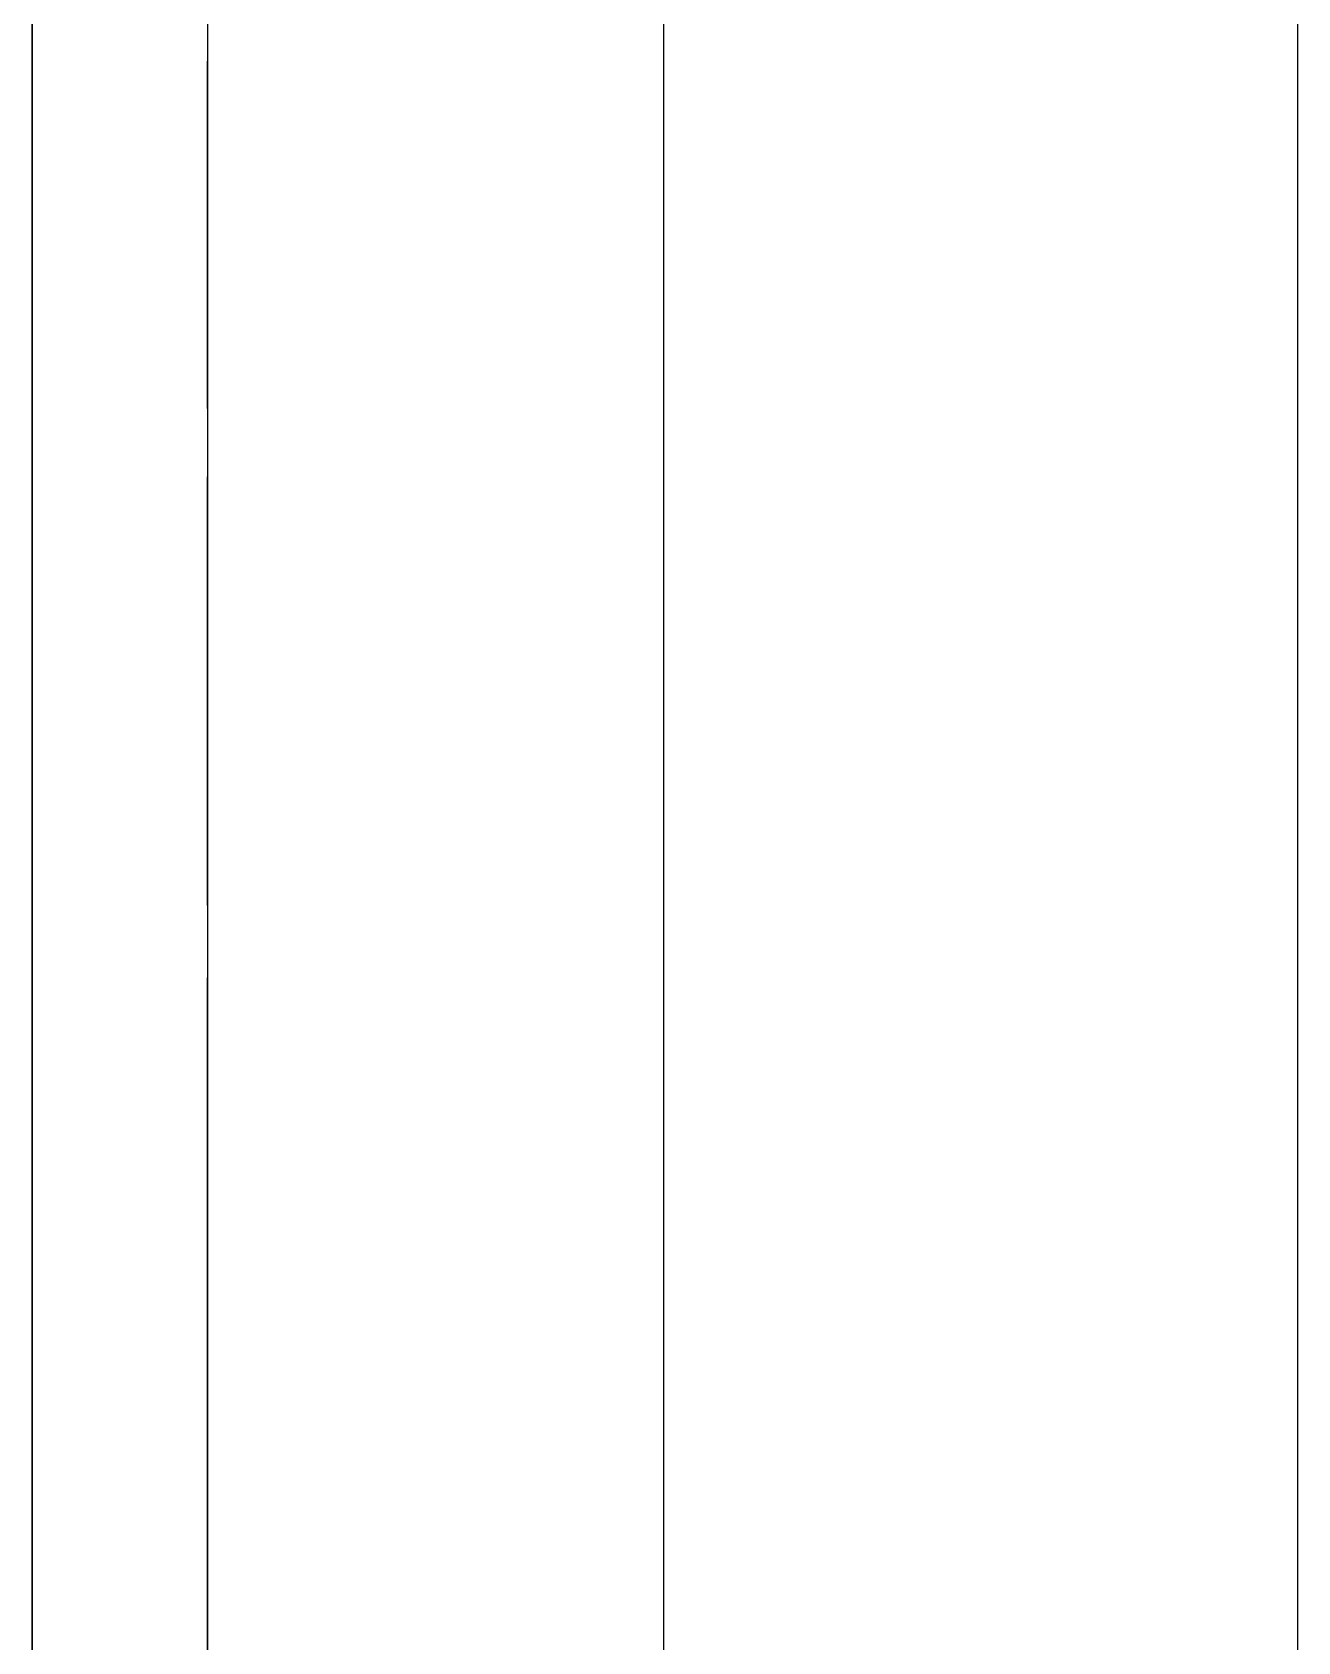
# Model space of a CAD drawing. Extents: x 8 to 102, y 11 to 162.
# Drawn here: x 65.4683 to 65.6848, y 106.2403 to 106.5156 of the extents above; entities that cross this region are included whole.
import ezdxf

# ---------------------------------------------------------------- set-up
doc = ezdxf.new("R2010")
doc.units = 0
doc.header["$MEASUREMENT"] = 0
doc.layers.add('TFR-TRI3', color=7, linetype='CONTINUOUS')

msp = doc.modelspace()

# ---------------------------------------------------------------- linework, layer by layer
at = {"layer": 'TFR-TRI3', "color": 113, "linetype": 'CONTINUOUS'}
msp.add_line((65.68484, 11.26002), (65.68484, 107.01702), dxfattribs=at)
at = {"layer": 'TFR-TRI3', "color": 11, "linetype": 'CONTINUOUS'}
for p, q in [((65.49834, 106.99502), (65.49834, 104.61702)), ((65.57634, 106.99502), (65.57634, 104.61702))]:
    msp.add_line(p, q, dxfattribs=at)
at = {"layer": 'TFR-TRI3', "color": 7, "linetype": 'CONTINUOUS'}
for p, q in [((65.46834, 106.71471), (65.46834, 106.36025)), ((65.46834, 106.65174), (65.46834, 106.36042)), ((65.46834, 106.56351), (65.46834, 106.45864)), ((65.46834, 106.45864), (65.46834, 106.53355)), ((65.46834, 106.52274), (65.46834, 106.50612)), ((65.46834, 106.50612), (65.46834, 106.52274)), ((65.46834, 106.51358), (65.46834, 106.52189)), ((65.46834, 106.52123), (65.46834, 106.50537)), ((65.46834, 106.52123), (65.46834, 106.50537)), ((65.46834, 106.5046), (65.46834, 106.52047)), ((65.46834, 106.50687), (65.46834, 106.51972)), ((65.46834, 106.5046), (65.46834, 106.51972)), ((65.46834, 106.50385), (65.46834, 106.51972)), ((65.46834, 106.51896), (65.46834, 106.5031)), ((65.46834, 106.51697), (65.46834, 106.51052)), ((65.46834, 106.51054), (65.46834, 106.51695)), ((65.46834, 106.51597), (65.46834, 106.50967)), ((65.46834, 106.50969), (65.46834, 106.51595)), ((65.46834, 106.29299), (65.46834, 106.51524)), ((65.46834, 106.51524), (65.46834, 106.51441)), ((65.46834, 106.51441), (65.46834, 106.51358)), ((65.46834, 106.46862), (65.46834, 106.51358)), ((65.46834, 106.51358), (65.46834, 106.33794)), ((65.46834, 106.29049), (65.46834, 106.51358)), ((65.46834, 106.35542), (65.46834, 106.51358)), ((65.46834, 106.36469), (65.46834, 106.51358)), ((65.46834, 106.29132), (65.46834, 106.51358)), ((65.46834, 106.51358), (65.46834, 106.51274)), ((65.46834, 106.51358), (65.46834, 106.46862)), ((65.46834, 106.51358), (65.46834, 106.36469)), ((65.46834, 106.51358), (65.46834, 106.4295)), ((65.46834, 106.4295), (65.46834, 106.51358)), ((65.46834, 106.51358), (65.46834, 106.29049)), ((65.46834, 106.51274), (65.46834, 106.51191)), ((65.46834, 106.51191), (65.46834, 106.50858)), ((65.46834, 106.33627), (65.46834, 106.51191)), ((65.46834, 106.51191), (65.46834, 106.39954)), ((65.46834, 106.50405), (65.46834, 106.51054)), ((65.46834, 106.51052), (65.46834, 106.50407)), ((65.46834, 106.50333), (65.46834, 106.50969)), ((65.46834, 106.50967), (65.46834, 106.50335)), ((65.46834, 106.50858), (65.46834, 106.50525)), ((65.46834, 106.49403), (65.46834, 106.50687)), ((65.46834, 106.48949), (65.46834, 106.50612)), ((65.46834, 106.50612), (65.46834, 106.48949)), ((65.46834, 106.50537), (65.46834, 106.48949)), ((65.46834, 106.50537), (65.46834, 106.48949)), ((65.46834, 106.50525), (65.46834, 106.50441)), ((65.46834, 106.48798), (65.46834, 106.5046)), ((65.46834, 106.48949), (65.46834, 106.5046)), ((65.46834, 106.50441), (65.46834, 106.50358)), ((65.46834, 106.50407), (65.46834, 106.49755)), ((65.46834, 106.49756), (65.46834, 106.50405)), ((65.46834, 106.48798), (65.46834, 106.50385)), ((65.46834, 106.50358), (65.46834, 106.50108)), ((65.46834, 106.50335), (65.46834, 106.49698)), ((65.46834, 106.49699), (65.46834, 106.50333)), ((65.46834, 106.5031), (65.46834, 106.48723)), ((65.46834, 106.50108), (65.46834, 106.49858)), ((65.46834, 106.49858), (65.46834, 106.49693)), ((65.46834, 106.4963), (65.46834, 106.49856)), ((65.46834, 106.49856), (65.46834, 106.49403)), ((65.46834, 106.49102), (65.46834, 106.49756)), ((65.46834, 106.49755), (65.46834, 106.49103)), ((65.46834, 106.49705), (65.46834, 106.48798)), ((65.46834, 106.49251), (65.46834, 106.49705)), ((65.46834, 106.49059), (65.46834, 106.49699)), ((65.46834, 106.49698), (65.46834, 106.4906)), ((65.46834, 106.49693), (65.46834, 106.49526)), ((65.46834, 106.49403), (65.46834, 106.4963)), ((65.46834, 106.49526), (65.46834, 106.49277)), ((65.46834, 106.48798), (65.46834, 106.49403)), ((65.46834, 106.48042), (65.46834, 106.49403)), ((65.46834, 106.49403), (65.46834, 106.48949)), ((65.46834, 106.49277), (65.46834, 106.49027)), ((65.46834, 106.48798), (65.46834, 106.49251)), ((65.46834, 106.49103), (65.46834, 106.48448)), ((65.46834, 106.48449), (65.46834, 106.49102)), ((65.46834, 106.4906), (65.46834, 106.48419)), ((65.46834, 106.48419), (65.46834, 106.49059)), ((65.46834, 106.49027), (65.46834, 106.48527)), ((65.46834, 106.48949), (65.46834, 106.47286)), ((65.46834, 106.48949), (65.46834, 106.48723)), ((65.46834, 106.47286), (65.46834, 106.48949)), ((65.46834, 106.48949), (65.46834, 106.47286)), ((65.46834, 106.48949), (65.46834, 106.47286)), ((65.46834, 106.47286), (65.46834, 106.48949)), ((65.46834, 106.48193), (65.46834, 106.48798)), ((65.46834, 106.47891), (65.46834, 106.48798)), ((65.46834, 106.47211), (65.46834, 106.48798)), ((65.46834, 106.48798), (65.46834, 106.47891)), ((65.46834, 106.47135), (65.46834, 106.48798)), ((65.46834, 106.48723), (65.46834, 106.47135)), ((65.46834, 106.48723), (65.46834, 106.48496)), ((65.46834, 106.48527), (65.46834, 106.48027)), ((65.46834, 106.48496), (65.46834, 106.47891)), ((65.46834, 106.47792), (65.46834, 106.48449)), ((65.46834, 106.48448), (65.46834, 106.47792)), ((65.46834, 106.47778), (65.46834, 106.48419)), ((65.46834, 106.48419), (65.46834, 106.47778)), ((65.46834, 106.47589), (65.46834, 106.48193)), ((65.46834, 106.46682), (65.46834, 106.48042)), ((65.46834, 106.48027), (65.46834, 106.47695)), ((65.46834, 106.47891), (65.46834, 106.47286)), ((65.46834, 106.47891), (65.46834, 106.47286)), ((65.46834, 106.46984), (65.46834, 106.47891)), ((65.46834, 106.47792), (65.46834, 106.47135)), ((65.46834, 106.47135), (65.46834, 106.47792)), ((65.46834, 106.47778), (65.46834, 106.47135)), ((65.46834, 106.47135), (65.46834, 106.47778)), ((65.46834, 106.47695), (65.46834, 106.47362)), ((65.46834, 106.46984), (65.46834, 106.47589)), ((65.46834, 106.47362), (65.46834, 106.47112)), ((65.46834, 106.47286), (65.46834, 106.45623)), ((65.46834, 106.47286), (65.46834, 106.45623)), ((65.46834, 106.45623), (65.46834, 106.47286)), ((65.46834, 106.47286), (65.46834, 106.46682)), ((65.46834, 106.47286), (65.46834, 106.45623)), ((65.46834, 106.45623), (65.46834, 106.47286)), ((65.46834, 106.47286), (65.46834, 106.46682)), ((65.46834, 106.45623), (65.46834, 106.47211)), ((65.46834, 106.45473), (65.46834, 106.47135)), ((65.46834, 106.46479), (65.46834, 106.47135)), ((65.46834, 106.47135), (65.46834, 106.46478)), ((65.46834, 106.47135), (65.46834, 106.46492)), ((65.46834, 106.46493), (65.46834, 106.47135)), ((65.46834, 106.47135), (65.46834, 106.45473)), ((65.46834, 106.47112), (65.46834, 106.46862)), ((65.46834, 106.46379), (65.46834, 106.46984)), ((65.46834, 106.46304), (65.46834, 106.46984)), ((65.46834, 106.46862), (65.46834, 106.46529)), ((65.46834, 106.42367), (65.46834, 106.46862)), ((65.46834, 106.46862), (65.46834, 106.42367)), ((65.46834, 106.46682), (65.46834, 106.46077)), ((65.46834, 106.46077), (65.46834, 106.46682)), ((65.46834, 106.46682), (65.46834, 106.46152)), ((65.46834, 106.46529), (65.46834, 106.46196)), ((65.46834, 106.4585), (65.46834, 106.46493)), ((65.46834, 106.46492), (65.46834, 106.45851)), ((65.46834, 106.45822), (65.46834, 106.46479)), ((65.46834, 106.46478), (65.46834, 106.45823)), ((65.46834, 106.45775), (65.46834, 106.46379)), ((65.46834, 106.45623), (65.46834, 106.46304)), ((65.46834, 106.46196), (65.46834, 106.45864)), ((65.46834, 106.46152), (65.46834, 106.45623)), ((65.46834, 106.45473), (65.46834, 106.46077)), ((65.46834, 106.46077), (65.46834, 106.45397)), ((65.46834, 106.45864), (65.46834, 106.35375)), ((65.46834, 106.45864), (65.46834, 106.45531)), ((65.46834, 106.38372), (65.46834, 106.45864)), ((65.46834, 106.45851), (65.46834, 106.4521)), ((65.46834, 106.45211), (65.46834, 106.4585)), ((65.46834, 106.45823), (65.46834, 106.45166)), ((65.46834, 106.45167), (65.46834, 106.45822)), ((65.46834, 106.45246), (65.46834, 106.45775)), ((65.46834, 106.43961), (65.46834, 106.45623)), ((65.46834, 106.45321), (65.46834, 106.45623)), ((65.46834, 106.43886), (65.46834, 106.45623)), ((65.46834, 106.45623), (65.46834, 106.43886)), ((65.46834, 106.45623), (65.46834, 106.43886)), ((65.46834, 106.45623), (65.46834, 106.45397)), ((65.46834, 106.45623), (65.46834, 106.43809)), ((65.46834, 106.43809), (65.46834, 106.45623)), ((65.46834, 106.45531), (65.46834, 106.29299)), ((65.46834, 106.45473), (65.46834, 106.43809)), ((65.46834, 106.43809), (65.46834, 106.45473)), ((65.46834, 106.44793), (65.46834, 106.45473)), ((65.46834, 106.45397), (65.46834, 106.44716)), ((65.46834, 106.45397), (65.46834, 106.4517)), ((65.46834, 106.45019), (65.46834, 106.45321)), ((65.46834, 106.44716), (65.46834, 106.45246)), ((65.46834, 106.44571), (65.46834, 106.45211)), ((65.46834, 106.4521), (65.46834, 106.44572)), ((65.46834, 106.4517), (65.46834, 106.45019)), ((65.46834, 106.44514), (65.46834, 106.45167)), ((65.46834, 106.45166), (65.46834, 106.44515)), ((65.46834, 106.44943), (65.46834, 106.45019)), ((65.46834, 106.45019), (65.46834, 106.44868)), ((65.46834, 106.44868), (65.46834, 106.44943)), ((65.46834, 106.44112), (65.46834, 106.44793)), ((65.46834, 106.44716), (65.46834, 106.44414)), ((65.46834, 106.4449), (65.46834, 106.44716)), ((65.46834, 106.44572), (65.46834, 106.43935)), ((65.46834, 106.43936), (65.46834, 106.44571)), ((65.46834, 106.44515), (65.46834, 106.43864)), ((65.46834, 106.43865), (65.46834, 106.44514)), ((65.46834, 106.44263), (65.46834, 106.4449)), ((65.46834, 106.44414), (65.46834, 106.44112)), ((65.46834, 106.44112), (65.46834, 106.44263)), ((65.46834, 106.43432), (65.46834, 106.44112)), ((65.46834, 106.43961), (65.46834, 106.44112)), ((65.46834, 106.44112), (65.46834, 106.44036)), ((65.46834, 106.44036), (65.46834, 106.43961)), ((65.46834, 106.42298), (65.46834, 106.43961)), ((65.46834, 106.43302), (65.46834, 106.43936)), ((65.46834, 106.43935), (65.46834, 106.43304)), ((65.46834, 106.43886), (65.46834, 106.42147)), ((65.46834, 106.42147), (65.46834, 106.43886)), ((65.46834, 106.43886), (65.46834, 106.42147)), ((65.46834, 106.43216), (65.46834, 106.43865)), ((65.46834, 106.43864), (65.46834, 106.43218)), ((65.46834, 106.43809), (65.46834, 106.41995)), ((65.46834, 106.41995), (65.46834, 106.43809)), ((65.46834, 106.41995), (65.46834, 106.43809)), ((65.46834, 106.43809), (65.46834, 106.42072)), ((65.46834, 106.42752), (65.46834, 106.43432)), ((65.46834, 106.43304), (65.46834, 106.42673)), ((65.46834, 106.42675), (65.46834, 106.43302)), ((65.46834, 106.43218), (65.46834, 106.42573)), ((65.46834, 106.42575), (65.46834, 106.43216)), ((65.46834, 106.4295), (65.46834, 106.34543)), ((65.46834, 106.34543), (65.46834, 106.4295)), ((65.46834, 106.42147), (65.46834, 106.42752)), ((65.46834, 106.42048), (65.46834, 106.42675)), ((65.46834, 106.42673), (65.46834, 106.42051)), ((65.46834, 106.41934), (65.46834, 106.42575)), ((65.46834, 106.42573), (65.46834, 106.41937)), ((65.46834, 106.42367), (65.46834, 106.24638)), ((65.46834, 106.24638), (65.46834, 106.42367)), ((65.46834, 106.41392), (65.46834, 106.42298)), ((65.46834, 106.42118), (65.46834, 106.42201)), ((65.46834, 106.42201), (65.46834, 106.30048)), ((65.46834, 106.41542), (65.46834, 106.42147)), ((65.46834, 106.42147), (65.46834, 106.40333)), ((65.46834, 106.42147), (65.46834, 106.41315)), ((65.46834, 106.40409), (65.46834, 106.42147)), ((65.46834, 106.42035), (65.46834, 106.42118)), ((65.46834, 106.42072), (65.46834, 106.40333)), ((65.46834, 106.42051), (65.46834, 106.41429)), ((65.46834, 106.41432), (65.46834, 106.42048)), ((65.46834, 106.41868), (65.46834, 106.42035)), ((65.46834, 106.41165), (65.46834, 106.41995)), ((65.46834, 106.40182), (65.46834, 106.41995)), ((65.46834, 106.41995), (65.46834, 106.41013)), ((65.46834, 106.41937), (65.46834, 106.41301)), ((65.46834, 106.41304), (65.46834, 106.41934)), ((65.46834, 106.41702), (65.46834, 106.41868)), ((65.46834, 106.41535), (65.46834, 106.41702)), ((65.46834, 106.40938), (65.46834, 106.41542)), ((65.46834, 106.41369), (65.46834, 106.41535)), ((65.46834, 106.40815), (65.46834, 106.41432)), ((65.46834, 106.41429), (65.46834, 106.40819)), ((65.46834, 106.40485), (65.46834, 106.41392)), ((65.46834, 106.41119), (65.46834, 106.41369)), ((65.46834, 106.41315), (65.46834, 106.40485)), ((65.46834, 106.40674), (65.46834, 106.41304)), ((65.46834, 106.41301), (65.46834, 106.40676)), ((65.46834, 106.40333), (65.46834, 106.41165)), ((65.46834, 106.40869), (65.46834, 106.41119)), ((65.46834, 106.41013), (65.46834, 106.40031)), ((65.46834, 106.40938), (65.46834, 106.4056)), ((65.46834, 106.40485), (65.46834, 106.40938)), ((65.46834, 106.40333), (65.46834, 106.40938)), ((65.46834, 106.40031), (65.46834, 106.40938)), ((65.46834, 106.40938), (65.46834, 106.39804)), ((65.46834, 106.40619), (65.46834, 106.40869)), ((65.46834, 106.40819), (65.46834, 106.40207)), ((65.46834, 106.40211), (65.46834, 106.40815)), ((65.46834, 106.40676), (65.46834, 106.40053)), ((65.46834, 106.40056), (65.46834, 106.40674)), ((65.46834, 106.40369), (65.46834, 106.40619)), ((65.46834, 106.4056), (65.46834, 106.40182)), ((65.46834, 106.40485), (65.46834, 106.39729)), ((65.46834, 106.39653), (65.46834, 106.40485)), ((65.46834, 106.40031), (65.46834, 106.40485)), ((65.46834, 106.38671), (65.46834, 106.40409)), ((65.46834, 106.4012), (65.46834, 106.40369)), ((65.46834, 106.40333), (65.46834, 106.38595)), ((65.46834, 106.39351), (65.46834, 106.40333)), ((65.46834, 106.40333), (65.46834, 106.38519)), ((65.46834, 106.39729), (65.46834, 106.40333)), ((65.46834, 106.39607), (65.46834, 106.40211)), ((65.46834, 106.40207), (65.46834, 106.39611)), ((65.46834, 106.40182), (65.46834, 106.39199)), ((65.46834, 106.38444), (65.46834, 106.40182)), ((65.46834, 106.39871), (65.46834, 106.4012)), ((65.46834, 106.39439), (65.46834, 106.40056)), ((65.46834, 106.40053), (65.46834, 106.39442)), ((65.46834, 106.39124), (65.46834, 106.40031)), ((65.46834, 106.40031), (65.46834, 106.39124)), ((65.46834, 106.38897), (65.46834, 106.40031)), ((65.46834, 106.39954), (65.46834, 106.28716)), ((65.46834, 106.39538), (65.46834, 106.39871)), ((65.46834, 106.39804), (65.46834, 106.38671)), ((65.46834, 106.39729), (65.46834, 106.38973)), ((65.46834, 106.39124), (65.46834, 106.39729)), ((65.46834, 106.38822), (65.46834, 106.39653)), ((65.46834, 106.39611), (65.46834, 106.39014)), ((65.46834, 106.39019), (65.46834, 106.39607)), ((65.46834, 106.39204), (65.46834, 106.39538)), ((65.46834, 106.39442), (65.46834, 106.38833)), ((65.46834, 106.38837), (65.46834, 106.39439)), ((65.46834, 106.38369), (65.46834, 106.39351)), ((65.46834, 106.30048), (65.46834, 106.39204)), ((65.46834, 106.39199), (65.46834, 106.38217)), ((65.46834, 106.38066), (65.46834, 106.39124)), ((65.46834, 106.39124), (65.46834, 106.38217)), ((65.46834, 106.38671), (65.46834, 106.39124)), ((65.46834, 106.3843), (65.46834, 106.39019)), ((65.46834, 106.39014), (65.46834, 106.38434)), ((65.46834, 106.38973), (65.46834, 106.37083)), ((65.46834, 106.37764), (65.46834, 106.38897)), ((65.46834, 106.38235), (65.46834, 106.38837)), ((65.46834, 106.38833), (65.46834, 106.3824)), ((65.46834, 106.37008), (65.46834, 106.38822)), ((65.46834, 106.38671), (65.46834, 106.37839)), ((65.46834, 106.38217), (65.46834, 106.38671)), ((65.46834, 106.36781), (65.46834, 106.38671)), ((65.46834, 106.38595), (65.46834, 106.36857)), ((65.46834, 106.38519), (65.46834, 106.36478)), ((65.46834, 106.36705), (65.46834, 106.38444)), ((65.46834, 106.38434), (65.46834, 106.37854)), ((65.46834, 106.37858), (65.46834, 106.3843)), ((65.46834, 106.38123), (65.46834, 106.38372)), ((65.46834, 106.36478), (65.46834, 106.38369)), ((65.46834, 106.3824), (65.46834, 106.37646)), ((65.46834, 106.3765), (65.46834, 106.38235)), ((65.46834, 106.38217), (65.46834, 106.3731)), ((65.46834, 106.37839), (65.46834, 106.38217)), ((65.46834, 106.38217), (65.46834, 106.37764)), ((65.46834, 106.37873), (65.46834, 106.38123)), ((65.46834, 106.37008), (65.46834, 106.38066)), ((65.46834, 106.37623), (65.46834, 106.37873)), ((65.46834, 106.37287), (65.46834, 106.37858)), ((65.46834, 106.37854), (65.46834, 106.37292)), ((65.46834, 106.37462), (65.46834, 106.37839)), ((65.46834, 106.37839), (65.46834, 106.37008)), ((65.46834, 106.37764), (65.46834, 106.3731)), ((65.46834, 106.36932), (65.46834, 106.37764)), ((65.46834, 106.37067), (65.46834, 106.3765)), ((65.46834, 106.37646), (65.46834, 106.37072)), ((65.46834, 106.37373), (65.46834, 106.37623)), ((65.46834, 106.3663), (65.46834, 106.37462)), ((65.46834, 106.36873), (65.46834, 106.37373)), ((65.46834, 106.3731), (65.46834, 106.36932)), ((65.46834, 106.3731), (65.46834, 106.36403)), ((65.46834, 106.37292), (65.46834, 106.36731)), ((65.46834, 106.36736), (65.46834, 106.37287)), ((65.46834, 106.37083), (65.46834, 106.35194)), ((65.46834, 106.37072), (65.46834, 106.36497)), ((65.46834, 106.36503), (65.46834, 106.37067)), ((65.46834, 106.37008), (65.46834, 106.36403)), ((65.46834, 106.3595), (65.46834, 106.37008)), ((65.46834, 106.35194), (65.46834, 106.37008)), ((65.46834, 106.36101), (65.46834, 106.36932)), ((65.46834, 106.36932), (65.46834, 106.36555)), ((65.46834, 106.36374), (65.46834, 106.36873)), ((65.46834, 106.36857), (65.46834, 106.35345)), ((65.46834, 106.34892), (65.46834, 106.36781)), ((65.46834, 106.36185), (65.46834, 106.36736)), ((65.46834, 106.36731), (65.46834, 106.3619)), ((65.46834, 106.34967), (65.46834, 106.36705)), ((65.46834, 106.35798), (65.46834, 106.3663)), ((65.46834, 106.36555), (65.46834, 106.35723)), ((65.46834, 106.3594), (65.46834, 106.36503)), ((65.46834, 106.36497), (65.46834, 106.35945)), ((65.46834, 106.34589), (65.46834, 106.36478)), ((65.46834, 106.36478), (65.46834, 106.34439)), ((65.46834, 106.2158), (65.46834, 106.36469)), ((65.46834, 106.36469), (65.46834, 106.2158)), ((65.46834, 106.36403), (65.46834, 106.35798)), ((65.46834, 106.36403), (65.46834, 106.35421)), ((65.46834, 106.36208), (65.46834, 106.36374)), ((65.46834, 106.36208), (65.46834, 106.30132)), ((65.46834, 106.30132), (65.46834, 106.36208)), ((65.46834, 106.36042), (65.46834, 106.36208)), ((65.46834, 106.3619), (65.46834, 106.3565)), ((65.46834, 106.35655), (65.46834, 106.36185)), ((65.46834, 106.35496), (65.46834, 106.36101)), ((65.46834, 106.35875), (65.46834, 106.36042)), ((65.46834, 106.36042), (65.46834, 106.06908)), ((65.46834, 106.36025), (65.46834, 106.0058)), ((65.46834, 106.34892), (65.46834, 106.3595)), ((65.46834, 106.35945), (65.46834, 106.35392)), ((65.46834, 106.35398), (65.46834, 106.3594)), ((65.46834, 106.35709), (65.46834, 106.35875)), ((65.46834, 106.35571), (65.46834, 106.35798)), ((65.46834, 106.35798), (65.46834, 106.35496)), ((65.46834, 106.35723), (65.46834, 106.34892)), ((65.46834, 106.35625), (65.46834, 106.35709)), ((65.46834, 106.35126), (65.46834, 106.35655)), ((65.46834, 106.3565), (65.46834, 106.35132)), ((65.46834, 106.35542), (65.46834, 106.35625)), ((65.46834, 106.35345), (65.46834, 106.35571)), ((65.46834, 106.19726), (65.46834, 106.35542)), ((65.46834, 106.35459), (65.46834, 106.35542)), ((65.46834, 106.35496), (65.46834, 106.35194)), ((65.46834, 106.34892), (65.46834, 106.35496)), ((65.46834, 106.35375), (65.46834, 106.35459)), ((65.46834, 106.35421), (65.46834, 106.34439)), ((65.46834, 106.34857), (65.46834, 106.35398)), ((65.46834, 106.35392), (65.46834, 106.34863)), ((65.46834, 106.35345), (65.46834, 106.33834)), ((65.46834, 106.35118), (65.46834, 106.35345)), ((65.46834, 106.34212), (65.46834, 106.35194)), ((65.46834, 106.35194), (65.46834, 106.33305)), ((65.46834, 106.35194), (65.46834, 106.35043)), ((65.46834, 106.35132), (65.46834, 106.34615)), ((65.46834, 106.34621), (65.46834, 106.35126)), ((65.46834, 106.34892), (65.46834, 106.35118)), ((65.46834, 106.35043), (65.46834, 106.34892)), ((65.46834, 106.33229), (65.46834, 106.34967)), ((65.46834, 106.33078), (65.46834, 106.34892)), ((65.46834, 106.34589), (65.46834, 106.34892)), ((65.46834, 106.34892), (65.46834, 106.34665)), ((65.46834, 106.33909), (65.46834, 106.34892)), ((65.46834, 106.34863), (65.46834, 106.34335)), ((65.46834, 106.3434), (65.46834, 106.34857)), ((65.46834, 106.34665), (65.46834, 106.34439)), ((65.46834, 106.34116), (65.46834, 106.34621)), ((65.46834, 106.34615), (65.46834, 106.34122)), ((65.46834, 106.32625), (65.46834, 106.34589)), ((65.46834, 106.34287), (65.46834, 106.34589)), ((65.46834, 106.34439), (65.46834, 106.34212)), ((65.46834, 106.34439), (65.46834, 106.33455)), ((65.46834, 106.34439), (65.46834, 106.32549)), ((65.46834, 106.33824), (65.46834, 106.3434)), ((65.46834, 106.34335), (65.46834, 106.33831)), ((65.46834, 106.34136), (65.46834, 106.34287)), ((65.46834, 106.33229), (65.46834, 106.34212)), ((65.46834, 106.34212), (65.46834, 106.33985)), ((65.46834, 106.33985), (65.46834, 106.34136)), ((65.46834, 106.34122), (65.46834, 106.3363)), ((65.46834, 106.33636), (65.46834, 106.34116)), ((65.46834, 106.32927), (65.46834, 106.33909)), ((65.46834, 106.33834), (65.46834, 106.32171)), ((65.46834, 106.33831), (65.46834, 106.33327)), ((65.46834, 106.33334), (65.46834, 106.33824)), ((65.46834, 106.33794), (65.46834, 106.16231)), ((65.46834, 106.33158), (65.46834, 106.33636)), ((65.46834, 106.3363), (65.46834, 106.33165)), ((65.46834, 106.16064), (65.46834, 106.33627)), ((65.46834, 106.33455), (65.46834, 106.32473)), ((65.46834, 106.32845), (65.46834, 106.33334)), ((65.46834, 106.33327), (65.46834, 106.32853)), ((65.46834, 106.33305), (65.46834, 106.31415)), ((65.46834, 106.31566), (65.46834, 106.33229)), ((65.46834, 106.32322), (65.46834, 106.33229)), ((65.46834, 106.33165), (65.46834, 106.327)), ((65.46834, 106.32707), (65.46834, 106.33158)), ((65.46834, 106.31264), (65.46834, 106.33078)), ((65.46834, 106.32473), (65.46834, 106.32927)), ((65.46834, 106.32853), (65.46834, 106.32377)), ((65.46834, 106.32384), (65.46834, 106.32845)), ((65.46834, 106.32257), (65.46834, 106.32707)), ((65.46834, 106.327), (65.46834, 106.32264)), ((65.46834, 106.30659), (65.46834, 106.32625)), ((65.46834, 106.32549), (65.46834, 106.30659)), ((65.46834, 106.32473), (65.46834, 106.31566)), ((65.46834, 106.3202), (65.46834, 106.32473)), ((65.46834, 106.31923), (65.46834, 106.32384)), ((65.46834, 106.32377), (65.46834, 106.31931)), ((65.46834, 106.31415), (65.46834, 106.32322)), ((65.46834, 106.32264), (65.46834, 106.31827)), ((65.46834, 106.31836), (65.46834, 106.32257)), ((65.46834, 106.32171), (65.46834, 106.30508)), ((65.46834, 106.31566), (65.46834, 106.3202)), ((65.46834, 106.31931), (65.46834, 106.31485)), ((65.46834, 106.31493), (65.46834, 106.31923)), ((65.46834, 106.31414), (65.46834, 106.31836)), ((65.46834, 106.31827), (65.46834, 106.31423)), ((65.46834, 106.31566), (65.46834, 106.30659)), ((65.46834, 106.31113), (65.46834, 106.31566)), ((65.46834, 106.29904), (65.46834, 106.31566)), ((65.46834, 106.31063), (65.46834, 106.31493)), ((65.46834, 106.31485), (65.46834, 106.31071)), ((65.46834, 106.31423), (65.46834, 106.31018)), ((65.46834, 106.31415), (65.46834, 106.2945)), ((65.46834, 106.2945), (65.46834, 106.31415)), ((65.46834, 106.31025), (65.46834, 106.31414)), ((65.46834, 106.29299), (65.46834, 106.31264)), ((65.46834, 106.30281), (65.46834, 106.31113)), ((65.46834, 106.31071), (65.46834, 106.30656)), ((65.46834, 106.30665), (65.46834, 106.31063)), ((65.46834, 106.30636), (65.46834, 106.31025)), ((65.46834, 106.31018), (65.46834, 106.30645)), ((65.46834, 106.30267), (65.46834, 106.30665)), ((65.46834, 106.30659), (65.46834, 106.28695)), ((65.46834, 106.28695), (65.46834, 106.30659)), ((65.46834, 106.30659), (65.46834, 106.28695)), ((65.46834, 106.30656), (65.46834, 106.30276)), ((65.46834, 106.30645), (65.46834, 106.30272)), ((65.46834, 106.3028), (65.46834, 106.30636)), ((65.46834, 106.30508), (65.46834, 106.28922)), ((65.46834, 106.2945), (65.46834, 106.30281)), ((65.46834, 106.29925), (65.46834, 106.3028)), ((65.46834, 106.30276), (65.46834, 106.29894)), ((65.46834, 106.30272), (65.46834, 106.29933)), ((65.46834, 106.29903), (65.46834, 106.30267)), ((65.46834, 106.30132), (65.46834, 106.24055)), ((65.46834, 106.24055), (65.46834, 106.30132)), ((65.46834, 106.20892), (65.46834, 106.30048)), ((65.46834, 106.30048), (65.46834, 106.17895)), ((65.46834, 106.29933), (65.46834, 106.29594)), ((65.46834, 106.29603), (65.46834, 106.29925)), ((65.46834, 106.28317), (65.46834, 106.29904)), ((65.46834, 106.29539), (65.46834, 106.29903)), ((65.46834, 106.29894), (65.46834, 106.29548)), ((65.46834, 106.29282), (65.46834, 106.29603)), ((65.46834, 106.29594), (65.46834, 106.29291)), ((65.46834, 106.29548), (65.46834, 106.29202)), ((65.46834, 106.2921), (65.46834, 106.29539)), ((65.46834, 106.27485), (65.46834, 106.2945)), ((65.46834, 106.2945), (65.46834, 106.27485)), ((65.46834, 106.29072), (65.46834, 106.2945)), ((65.46834, 106.29299), (65.46834, 106.13068)), ((65.46834, 106.27334), (65.46834, 106.29299)), ((65.46834, 106.07075), (65.46834, 106.29299)), ((65.46834, 106.29291), (65.46834, 106.28987)), ((65.46834, 106.28996), (65.46834, 106.29282)), ((65.46834, 106.28882), (65.46834, 106.2921)), ((65.46834, 106.29202), (65.46834, 106.28891)), ((65.46834, 106.06908), (65.46834, 106.29132)), ((65.46834, 106.28695), (65.46834, 106.29072)), ((65.46834, 106.29049), (65.46834, 106.06741)), ((65.46834, 106.06741), (65.46834, 106.29049)), ((65.46834, 106.28711), (65.46834, 106.28996)), ((65.46834, 106.28987), (65.46834, 106.2872)), ((65.46834, 106.28922), (65.46834, 106.27334)), ((65.46834, 106.28891), (65.46834, 106.28581)), ((65.46834, 106.28591), (65.46834, 106.28882)), ((65.46834, 106.2872), (65.46834, 106.28453)), ((65.46834, 106.28716), (65.46834, 106.24222)), ((65.46834, 106.28463), (65.46834, 106.28711)), ((65.46834, 106.28695), (65.46834, 106.26729)), ((65.46834, 106.26729), (65.46834, 106.28695)), ((65.46834, 106.28695), (65.46834, 106.26729)), ((65.46834, 106.28392), (65.46834, 106.28695)), ((65.46834, 106.28299), (65.46834, 106.28591)), ((65.46834, 106.28581), (65.46834, 106.28308)), ((65.46834, 106.28215), (65.46834, 106.28463)), ((65.46834, 106.28453), (65.46834, 106.28224)), ((65.46834, 106.2809), (65.46834, 106.28392)), ((65.46834, 106.26729), (65.46834, 106.28317)), ((65.46834, 106.28308), (65.46834, 106.28035)), ((65.46834, 106.28045), (65.46834, 106.28299)), ((65.46834, 106.28224), (65.46834, 106.27995)), ((65.46834, 106.28004), (65.46834, 106.28215)), ((65.46834, 106.2741), (65.46834, 106.2809)), ((65.46834, 106.2779), (65.46834, 106.28045)), ((65.46834, 106.28035), (65.46834, 106.27801)), ((65.46834, 106.27794), (65.46834, 106.28004)), ((65.46834, 106.27995), (65.46834, 106.27804)), ((65.46834, 106.27804), (65.46834, 106.27613)), ((65.46834, 106.27801), (65.46834, 106.27566)), ((65.46834, 106.27623), (65.46834, 106.27794)), ((65.46834, 106.27576), (65.46834, 106.2779)), ((65.46834, 106.27452), (65.46834, 106.27623)), ((65.46834, 106.27613), (65.46834, 106.27461)), ((65.46834, 106.27361), (65.46834, 106.27576)), ((65.46834, 106.27566), (65.46834, 106.27371)), ((65.46834, 106.27485), (65.46834, 106.27108)), ((65.46834, 106.27108), (65.46834, 106.27485)), ((65.46834, 106.27461), (65.46834, 106.2731)), ((65.46834, 106.2732), (65.46834, 106.27452)), ((65.46834, 106.26729), (65.46834, 106.2741)), ((65.46834, 106.27371), (65.46834, 106.27176)), ((65.46834, 106.27186), (65.46834, 106.27361)), ((65.46834, 106.27334), (65.46834, 106.27031)), ((65.46834, 106.27031), (65.46834, 106.27334)), ((65.46834, 106.27189), (65.46834, 106.2732)), ((65.46834, 106.2731), (65.46834, 106.27198)), ((65.46834, 106.27241), (65.46834, 106.27264)), ((65.46834, 106.27264), (65.46834, 106.17085)), ((65.46834, 106.27218), (65.46834, 106.27241)), ((65.46834, 106.26719), (65.46834, 106.27218)), ((65.46834, 106.27198), (65.46834, 106.27087)), ((65.46834, 106.27097), (65.46834, 106.27189)), ((65.46834, 106.27011), (65.46834, 106.27186)), ((65.46834, 106.27176), (65.46834, 106.27021)), ((65.46834, 106.27108), (65.46834, 106.26729)), ((65.46834, 106.26729), (65.46834, 106.27108)), ((65.46834, 106.27006), (65.46834, 106.27097)), ((65.46834, 106.27087), (65.46834, 106.27015)), ((65.46834, 106.26729), (65.46834, 106.27031)), ((65.46834, 106.27031), (65.46834, 106.26729)), ((65.46834, 106.27021), (65.46834, 106.26866)), ((65.46834, 106.27015), (65.46834, 106.26945)), ((65.46834, 106.26876), (65.46834, 106.27011)), ((65.46834, 106.26954), (65.46834, 106.27006)), ((65.46834, 106.26904), (65.46834, 106.26954)), ((65.46834, 106.26945), (65.46834, 106.26914)), ((65.46834, 106.26914), (65.46834, 106.26884)), ((65.46834, 106.26893), (65.46834, 106.26904)), ((65.46834, 106.26884), (65.46834, 106.26893)), ((65.46834, 106.26741), (65.46834, 106.26876)), ((65.46834, 106.26866), (65.46834, 106.26752)), ((65.46834, 106.26752), (65.46834, 106.26637)), ((65.46834, 106.26648), (65.46834, 106.26741)), ((65.46834, 106.26427), (65.46834, 106.26729)), ((65.46834, 106.26219), (65.46834, 106.26719)), ((65.46834, 106.26554), (65.46834, 106.26648)), ((65.46834, 106.26637), (65.46834, 106.26565)), ((65.46834, 106.26565), (65.46834, 106.26493)), ((65.46834, 106.26503), (65.46834, 106.26554)), ((65.46834, 106.26451), (65.46834, 106.26503)), ((65.46834, 106.26493), (65.46834, 106.26461)), ((65.46834, 106.26461), (65.46834, 106.2643)), ((65.46834, 106.2644), (65.46834, 106.26451)), ((65.46834, 106.2643), (65.46834, 106.2644)), ((65.46834, 106.26124), (65.46834, 106.26427)), ((65.46834, 106.26136), (65.46834, 106.26219)), ((65.46834, 106.26053), (65.46834, 106.26136)), ((65.46834, 106.25898), (65.46834, 106.26124)), ((65.46834, 106.2597), (65.46834, 106.26053)), ((65.46834, 106.25886), (65.46834, 106.2597)), ((65.46834, 106.25671), (65.46834, 106.25898)), ((65.46834, 106.16397), (65.46834, 106.25886)), ((65.46834, 106.25142), (65.46834, 106.25671)), ((65.46834, 106.24613), (65.46834, 106.25142)), ((65.46834, 106.24638), (65.46834, 106.06908)), ((65.46834, 106.06908), (65.46834, 106.24638)), ((65.46834, 106.24387), (65.46834, 106.24613)), ((65.46834, 106.2416), (65.46834, 106.24387)), ((65.46834, 106.24222), (65.46834, 106.19726)), ((65.46834, 106.24009), (65.46834, 106.2416))]:
    msp.add_line(p, q, dxfattribs=at)
at = {"layer": 'TFR-TRI3', "color": 2, "linetype": 'CONTINUOUS'}
for p, q in [((65.49834, 106.53996), (65.49834, 106.51064)), ((65.49834, 106.53996), (65.49834, 106.51064)), ((65.49834, 106.51846), (65.49834, 106.50674)), ((65.49834, 106.51846), (65.49834, 106.50674)), ((65.49834, 106.4979), (65.49834, 106.51064)), ((65.49834, 106.4979), (65.49834, 106.51064)), ((65.49834, 106.5068), (65.49834, 106.50895)), ((65.49834, 106.5068), (65.49834, 106.50895)), ((65.49834, 106.50895), (65.49834, 106.50858)), ((65.49834, 106.50895), (65.49834, 106.50858)), ((65.49834, 106.50858), (65.49834, 106.49354)), ((65.49834, 106.50858), (65.49834, 106.49354)), ((65.49834, 106.47776), (65.49834, 106.5068)), ((65.49834, 106.47776), (65.49834, 106.5068)), ((65.49834, 106.50674), (65.49834, 106.49354)), ((65.49834, 106.50674), (65.49834, 106.49354)), ((65.49834, 106.48376), (65.49834, 106.4979)), ((65.49834, 106.48376), (65.49834, 106.4979)), ((65.49834, 106.49666), (65.49834, 106.49428)), ((65.49834, 106.49655), (65.49834, 106.49666)), ((65.49834, 106.49655), (65.49834, 106.49666)), ((65.49834, 106.49666), (65.49834, 106.49428)), ((65.49834, 106.48376), (65.49834, 106.49655)), ((65.49834, 106.48376), (65.49834, 106.49655)), ((65.49834, 106.49428), (65.49834, 106.46396)), ((65.49834, 106.49428), (65.49834, 106.46396)), ((65.49834, 106.4742), (65.49834, 106.47776)), ((65.49834, 106.4742), (65.49834, 106.47776)), ((65.49834, 106.47112), (65.49834, 106.4742)), ((65.49834, 106.47112), (65.49834, 106.4742)), ((65.49834, 106.45121), (65.49834, 106.47112)), ((65.49834, 106.45121), (65.49834, 106.47112)), ((65.49834, 106.46396), (65.49834, 106.46036)), ((65.49834, 106.46396), (65.49834, 106.46036)), ((65.49834, 106.46036), (65.49834, 106.45742)), ((65.49834, 106.46036), (65.49834, 106.45742)), ((65.49834, 106.45742), (65.49834, 106.43955)), ((65.49834, 106.45742), (65.49834, 106.43955)), ((65.49834, 106.45121), (65.49834, 106.434)), ((65.49834, 106.45121), (65.49834, 106.434)), ((65.49834, 106.42191), (65.49834, 106.43955)), ((65.49834, 106.42191), (65.49834, 106.43955)), ((65.49834, 106.434), (65.49834, 106.41619)), ((65.49834, 106.434), (65.49834, 106.41619)), ((65.49834, 106.40382), (65.49834, 106.42191)), ((65.49834, 106.40382), (65.49834, 106.42191)), ((65.49834, 106.41456), (65.49834, 106.41619)), ((65.49834, 106.41456), (65.49834, 106.41619)), ((65.49834, 106.41308), (65.49834, 106.41456)), ((65.49834, 106.41308), (65.49834, 106.41456)), ((65.49834, 106.40975), (65.49834, 106.41308)), ((65.49834, 106.40975), (65.49834, 106.41308)), ((65.49834, 106.37548), (65.49834, 106.40975)), ((65.49834, 106.37548), (65.49834, 106.40975)), ((65.49834, 106.40382), (65.49834, 106.39971)), ((65.49834, 106.40382), (65.49834, 106.39971)), ((65.49834, 106.39971), (65.49834, 106.39799)), ((65.49834, 106.39971), (65.49834, 106.39799)), ((65.49834, 106.39799), (65.49834, 106.39456)), ((65.49834, 106.39799), (65.49834, 106.39456)), ((65.49834, 106.39456), (65.49834, 106.36029)), ((65.49834, 106.39456), (65.49834, 106.36029)), ((65.49834, 106.37205), (65.49834, 106.37548)), ((65.49834, 106.37205), (65.49834, 106.37548)), ((65.49834, 106.37033), (65.49834, 106.37205)), ((65.49834, 106.37033), (65.49834, 106.37205)), ((65.49834, 106.36622), (65.49834, 106.37033)), ((65.49834, 106.36622), (65.49834, 106.37033)), ((65.49834, 106.36622), (65.49834, 106.34813)), ((65.49834, 106.36622), (65.49834, 106.34813)), ((65.49834, 106.36029), (65.49834, 106.35696)), ((65.49834, 106.36029), (65.49834, 106.35696)), ((65.49834, 106.35696), (65.49834, 106.35549)), ((65.49834, 106.35696), (65.49834, 106.35549)), ((65.49834, 106.35549), (65.49834, 106.35386)), ((65.49834, 106.35549), (65.49834, 106.35386)), ((65.49834, 106.33604), (65.49834, 106.35386)), ((65.49834, 106.33604), (65.49834, 106.35386)), ((65.49834, 106.34813), (65.49834, 106.33049)), ((65.49834, 106.34813), (65.49834, 106.33049)), ((65.49834, 106.31884), (65.49834, 106.33604)), ((65.49834, 106.31884), (65.49834, 106.33604)), ((65.49834, 106.31262), (65.49834, 106.33049)), ((65.49834, 106.31262), (65.49834, 106.33049)), ((65.49834, 106.31884), (65.49834, 106.29893)), ((65.49834, 106.31884), (65.49834, 106.29893)), ((65.49834, 106.30968), (65.49834, 106.31262)), ((65.49834, 106.30968), (65.49834, 106.31262)), ((65.49834, 106.30609), (65.49834, 106.30968)), ((65.49834, 106.30609), (65.49834, 106.30968)), ((65.49834, 106.27576), (65.49834, 106.30609)), ((65.49834, 106.27576), (65.49834, 106.30609)), ((65.49834, 106.29893), (65.49834, 106.29584)), ((65.49834, 106.29893), (65.49834, 106.29584)), ((65.49834, 106.29584), (65.49834, 106.29229)), ((65.49834, 106.29584), (65.49834, 106.29229)), ((65.49834, 106.29229), (65.49834, 106.26325)), ((65.49834, 106.29229), (65.49834, 106.26325)), ((65.49834, 106.28628), (65.49834, 106.27214)), ((65.49834, 106.28628), (65.49834, 106.27349)), ((65.49834, 106.28628), (65.49834, 106.27214)), ((65.49834, 106.28628), (65.49834, 106.27349)), ((65.49834, 106.2633), (65.49834, 106.2765)), ((65.49834, 106.26146), (65.49834, 106.2765)), ((65.49834, 106.2633), (65.49834, 106.2765)), ((65.49834, 106.26146), (65.49834, 106.2765)), ((65.49834, 106.27338), (65.49834, 106.27576)), ((65.49834, 106.27338), (65.49834, 106.27576)), ((65.49834, 106.27349), (65.49834, 106.27338)), ((65.49834, 106.27349), (65.49834, 106.27338)), ((65.49834, 106.27214), (65.49834, 106.2594)), ((65.49834, 106.27214), (65.49834, 106.2594)), ((65.49834, 106.25158), (65.49834, 106.2633)), ((65.49834, 106.25158), (65.49834, 106.2633)), ((65.49834, 106.26325), (65.49834, 106.26109)), ((65.49834, 106.26325), (65.49834, 106.26109)), ((65.49834, 106.26109), (65.49834, 106.26146)), ((65.49834, 106.26109), (65.49834, 106.26146)), ((65.49834, 106.23008), (65.49834, 106.2594)), ((65.49834, 106.23008), (65.49834, 106.2594)), ((65.49834, 106.25158), (65.49834, 106.22294)), ((65.49834, 106.25158), (65.49834, 106.22294))]:
    msp.add_line(p, q, dxfattribs=at)

doc.saveas('drawing.dxf')
